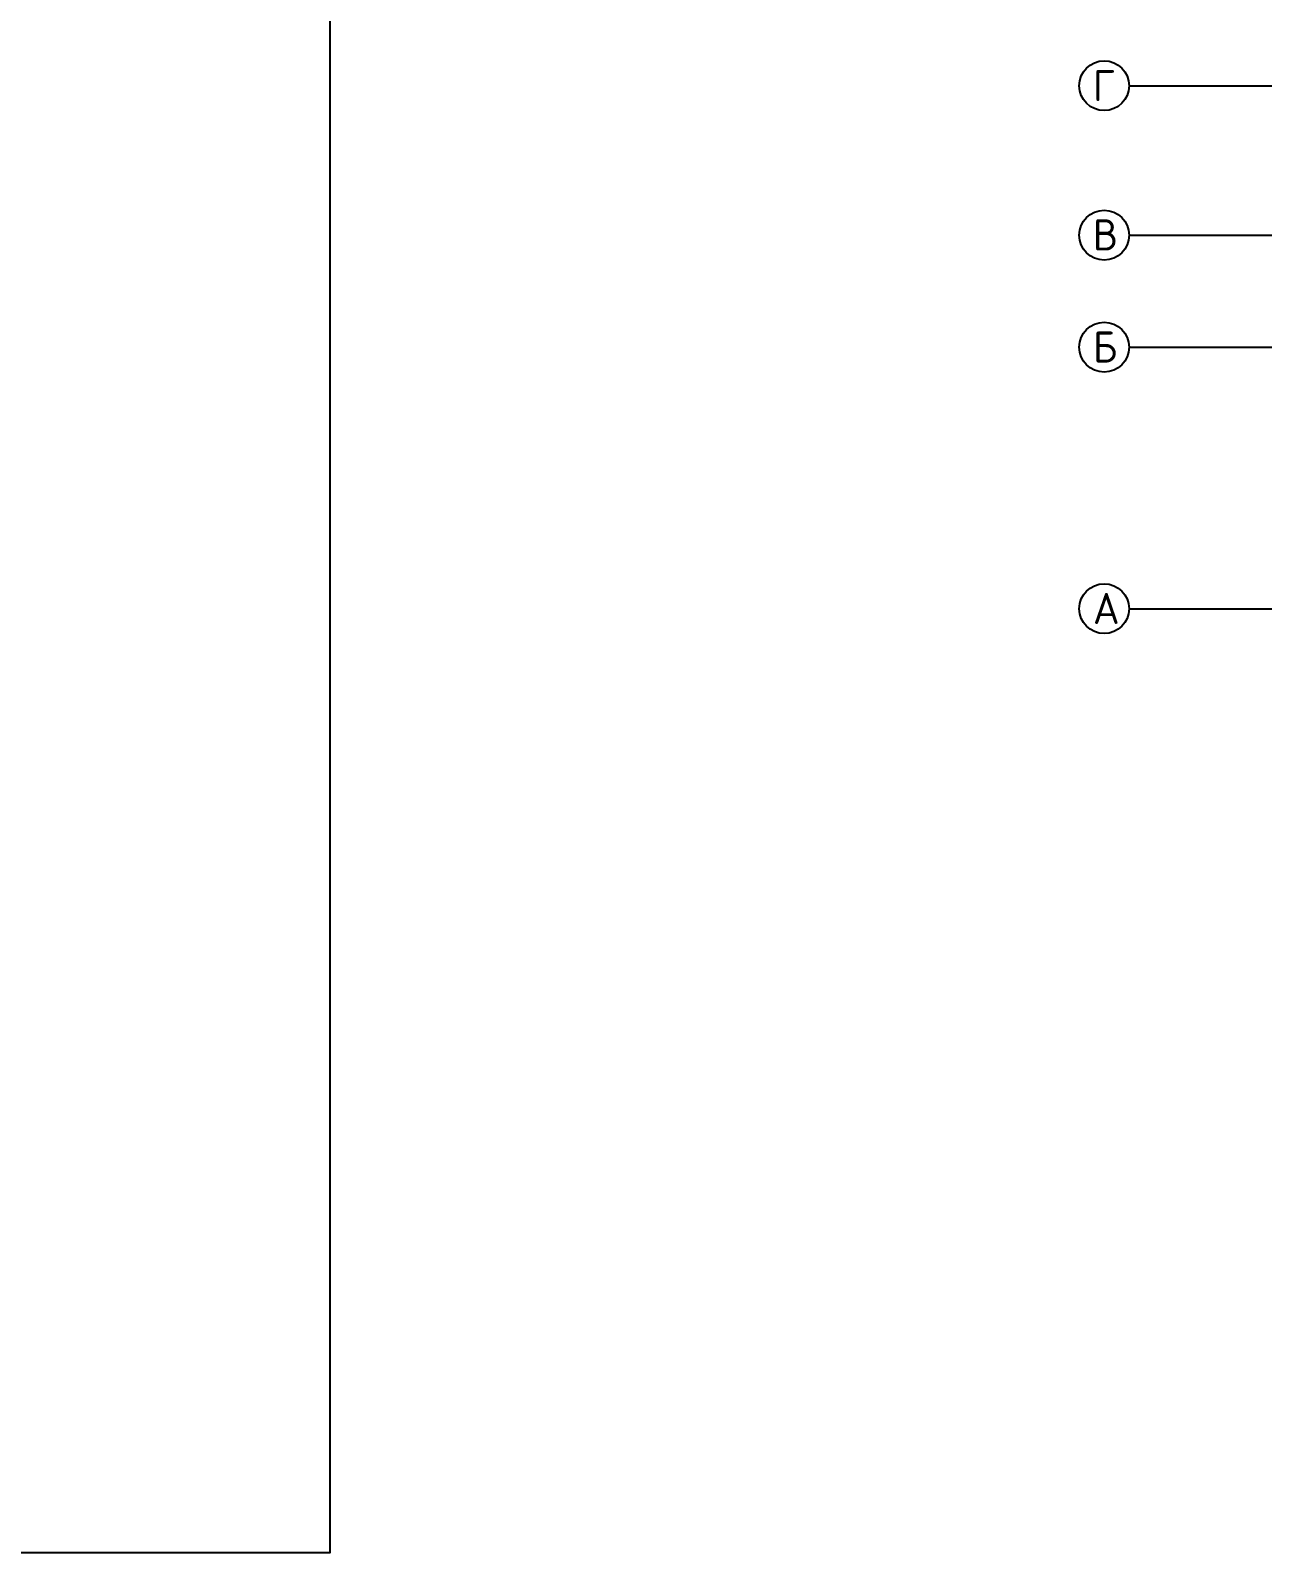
# Model space of a CAD drawing. Header units: millimetres. Extents: x -10163 to 1081624, y -5450 to 417560.
# Drawn here: x 376075 to 395865, y -5250 to 19197 of the extents above; entities that cross this region are included whole.
import ezdxf

# ---------------------------------------------------------------- set-up
doc = ezdxf.new("R2010")
doc.units = ezdxf.units.MM
doc.linetypes.add('Штрих-пунктир', pattern=[24, 20, -1.5, 1, -1.5])
doc.layers.add('Анкеровка', color=30, linetype='Continuous')
doc.layers.add('Оси 2', color=253, linetype='Continuous')
doc.styles.add('ГОСТ', font='GOST Common.ttf', dxfattribs={"height": 400})

msp = doc.modelspace()

# ---------------------------------------------------------------- linework, layer by layer
at = {"layer": 'Анкеровка'}
msp.add_lwpolyline([(276400, -5250), (380890, -5250), (380890, 44700), (276400, 44700)], close=True, dxfattribs=at)
at = {"layer": 'Оси 2', "linetype": 'Штрих-пунктир'}
for p, q in [((393720, 18310), (430140, 18310)), ((393720, 18310), (430140, 18310)), ((393720, 15910), (421573.24, 15910)), ((393720, 15910), (421573.24, 15910)), ((393720, 14110), (430140, 14110)), ((393720, 14110), (430140, 14110)), ((393720, 9910), (430140, 9910)), ((393720, 9910), (430140, 9910))]:
    msp.add_line(p, q, dxfattribs=at)
at = {"layer": 'Оси 2'}
for centre in [(393320, 18310), (393320, 18310), (393320, 15910), (393320, 15910), (393320, 14110), (393320, 14110), (393320, 9910), (393320, 9910)]:
    msp.add_circle(centre, 400, dxfattribs=at)

# ---------------------------------------------------------------- texts
at = {"layer": 'Оси 2', "char_height": 500, "attachment_point": 1, "style": 'ГОСТ'}
for s, insert in [('Г', (393140.634, 18563.722)), ('В', (393140.634, 16163.722)), ('Б', (393140.634, 14363.722)), ('А', (393140.634, 10163.722))]:
    msp.add_mtext_dynamic_manual_height_columns(s, width=529.33393, gutter_width=12.5, heights=[0], dxfattribs=dict(at, insert=insert))

doc.saveas('drawing.dxf')
